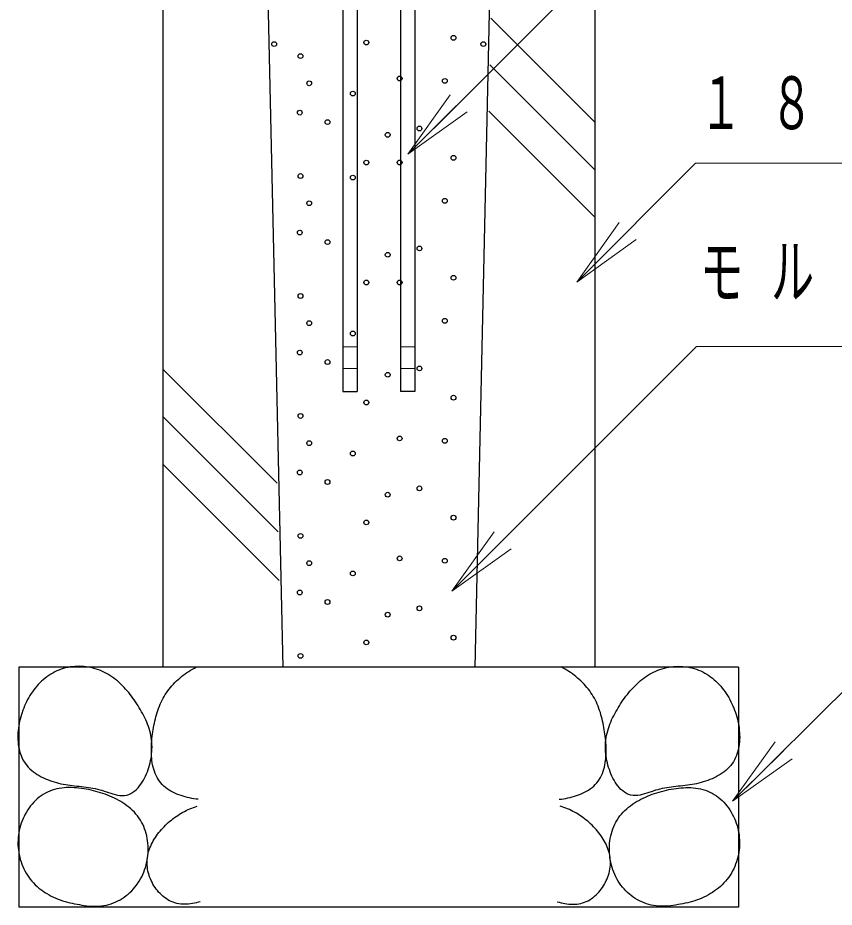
# Model space of a CAD drawing. Units: millimetres on the paper, scale 1:10. Extents: x -365 to 10, y -38 to 257.
# Drawn here: x -73.6 to -39.57, y 78.49 to 115.56 of the extents above; entities that cross this region are included whole.
import ezdxf

# ---------------------------------------------------------------- set-up
doc = ezdxf.new("R2010")
doc.units = ezdxf.units.MM
doc.linetypes.add('USER1', pattern=[4.5, 2.5, -2])
doc.layers.add('LY_1', color=7, linetype='Continuous', lineweight=13)
doc.styles.add('ＭＳ ゴシック', font='')
doc.styles.get('ＭＳ ゴシック').set_extended_font_data('MS Gothic')

msp = doc.modelspace()

# ---------------------------------------------------------------- linework, layer by layer
at = {"layer": 'LY_1', "lineweight": 25}
for p, q in [((-63.553, 133.493), (-62.553, 88.493)), ((-60.053, 133.793), (-60.053, 99.993)), ((-59.453, 133.793), (-59.453, 99.993)), ((-57.653, 133.793), (-57.653, 99.993)), ((-57.053, 133.793), (-57.053, 99.993)), ((-53.553, 133.493), (-54.553, 88.493)), ((-67.553, 132.493), (-67.553, 88.493)), ((-49.553, 132.493), (-49.553, 88.493)), ((-60.053, 99.993), (-59.453, 99.993)), ((-57.053, 99.993), (-57.653, 99.993)), ((-73.553, 88.493), (-73.553, 78.493)), ((-43.553, 88.493), (-73.553, 88.493)), ((-43.553, 88.493), (-43.553, 78.493)), ((-43.553, 78.493), (-73.553, 78.493))]:
    msp.add_line(p, q, dxfattribs=at)
at = {"layer": 'LY_1'}
for p, q in [((-49.553, 111.209), (-53.886, 115.541)), ((-49.553, 109.229), (-53.929, 113.605)), ((-57.342, 109.875), (-55.571, 112.348)), ((-57.342, 109.875), (-55.218, 111.994)), ((-54.865, 111.64), (-57.342, 109.875)), ((-49.553, 107.249), (-53.972, 111.668)), ((-50.299, 104.55), (-48.531, 107.025)), ((-50.299, 104.55), (-48.178, 106.671)), ((-47.824, 106.318), (-50.299, 104.55)), ((-62.791, 96.162), (-67.553, 100.925)), ((-62.746, 94.137), (-67.553, 98.945)), ((-62.701, 92.112), (-67.553, 96.965)), ((-55.509, 91.668), (-53.742, 94.142)), ((-55.509, 91.668), (-53.388, 93.789)), ((-53.035, 93.435), (-55.509, 91.668)), ((-43.803, 82.913), (-42.027, 85.381)), ((-43.803, 82.913), (-41.675, 85.027)), ((-41.322, 84.672), (-43.803, 82.913))]:
    msp.add_line(p, q, dxfattribs=at)
at = {"layer": 'LY_1', "linetype": 'USER1'}
for p, q in [((-60.053, 101.843), (-59.453, 101.843)), ((-57.053, 101.843), (-57.653, 101.843)), ((-60.053, 100.943), (-59.453, 100.943)), ((-57.053, 100.943), (-57.653, 100.943))]:
    msp.add_line(p, q, dxfattribs=at)
at = {"layer": 'LY_1'}
for points in [[(-57.342, 109.875), (-45.184, 122.006), (-2.353, 122.006)], [(-50.299, 104.55), (-45.346, 109.503), (-11.779, 109.503)], [(-55.509, 91.668), (-45.309, 101.868), (-26.741, 101.868)], [(-43.803, 82.913), (-38.744, 87.937), (-32.225, 87.937)]]:
    msp.add_lwpolyline(points, dxfattribs=at)
at = {"layer": 'LY_1', "lineweight": 25}
for centre in [(-62.913, 114.468), (-59.071, 114.53), (-55.437, 114.728), (-54.194, 114.468), (-61.813, 113.968), (-57.683, 113.032), (-61.45, 112.834), (-55.8, 112.933), (-59.633, 112.404), (-61.846, 111.611), (-60.69, 111.215), (-56.857, 110.95), (-58.179, 110.686), (-55.437, 109.728), (-59.071, 109.53), (-57.683, 109.532), (-61.813, 108.968), (-59.633, 108.904), (-61.45, 107.834), (-55.8, 107.933), (-61.846, 106.611), (-60.69, 106.215), (-56.857, 105.95), (-58.179, 105.686), (-59.071, 104.53), (-57.683, 104.532), (-55.437, 104.728), (-61.813, 103.968), (-61.45, 102.834), (-55.8, 102.933), (-59.633, 102.404), (-61.846, 101.611), (-60.69, 101.215), (-56.857, 100.95), (-58.179, 100.686), (-55.437, 99.728), (-59.071, 99.53), (-61.813, 98.968), (-61.45, 97.834), (-57.683, 98.032), (-55.8, 97.933), (-59.633, 97.404), (-61.846, 96.611), (-60.69, 96.215), (-56.857, 95.95), (-58.179, 95.686), (-59.071, 94.53), (-55.437, 94.728), (-61.813, 93.968), (-57.683, 93.032), (-61.45, 92.834), (-55.8, 92.933), (-59.633, 92.404), (-61.846, 91.611), (-60.69, 91.215), (-56.857, 90.95), (-58.179, 90.686), (-55.437, 89.728), (-59.071, 89.53), (-61.813, 88.968)]:
    msp.add_circle(centre, 0.1, dxfattribs=at)
for points, knots in [([(-71.229, 83.554), (-71.357, 83.568), (-71.485, 83.581), (-71.612, 83.603), (-71.738, 83.626), (-71.864, 83.653), (-71.988, 83.688), (-72.112, 83.722), (-72.235, 83.762), (-72.354, 83.81), (-72.473, 83.858), (-72.591, 83.912), (-72.702, 83.977), (-72.812, 84.041), (-72.922, 84.113), (-73.018, 84.197), (-73.115, 84.28), (-73.207, 84.375), (-73.281, 84.478), (-73.355, 84.581), (-73.416, 84.698), (-73.463, 84.817), (-73.511, 84.935), (-73.542, 85.063), (-73.564, 85.189), (-73.586, 85.315), (-73.594, 85.445), (-73.596, 85.573), (-73.597, 85.701), (-73.587, 85.831), (-73.571, 85.958), (-73.555, 86.085), (-73.53, 86.212), (-73.499, 86.337), (-73.468, 86.461), (-73.429, 86.585), (-73.385, 86.705), (-73.34, 86.826), (-73.289, 86.945), (-73.232, 87.059), (-73.174, 87.174), (-73.11, 87.287), (-73.039, 87.394), (-72.968, 87.501), (-72.891, 87.605), (-72.807, 87.702), (-72.723, 87.799), (-72.632, 87.892), (-72.535, 87.976), (-72.439, 88.059), (-72.335, 88.138), (-72.226, 88.205), (-72.117, 88.272), (-72.001, 88.332), (-71.882, 88.379), (-71.763, 88.427), (-71.638, 88.463), (-71.512, 88.489), (-71.387, 88.514), (-71.257, 88.528), (-71.129, 88.532), (-71.001, 88.536), (-70.871, 88.53), (-70.744, 88.513), (-70.617, 88.497), (-70.49, 88.471), (-70.367, 88.434), (-70.244, 88.397), (-70.123, 88.35), (-70.008, 88.294), (-69.893, 88.238), (-69.781, 88.171), (-69.676, 88.098), (-69.57, 88.025), (-69.469, 87.944), (-69.374, 87.858), (-69.278, 87.773), (-69.188, 87.68), (-69.101, 87.585), (-69.015, 87.49), (-68.934, 87.389), (-68.856, 87.287), (-68.779, 87.184), (-68.706, 87.078), (-68.636, 86.97), (-68.566, 86.863), (-68.499, 86.752), (-68.436, 86.64), (-68.374, 86.527), (-68.314, 86.413), (-68.261, 86.296), (-68.209, 86.179), (-68.161, 86.059), (-68.123, 85.936), (-68.085, 85.814), (-68.053, 85.688), (-68.033, 85.561), (-68.013, 85.434), (-68.003, 85.305), (-68.002, 85.177), (-68.002, 85.049), (-68.012, 84.919), (-68.03, 84.792), (-68.047, 84.665), (-68.074, 84.538), (-68.108, 84.414), (-68.142, 84.291), (-68.183, 84.168), (-68.233, 84.05), (-68.283, 83.932), (-68.34, 83.814), (-68.409, 83.707), (-68.478, 83.599), (-68.555, 83.49), (-68.648, 83.405), (-68.741, 83.319), (-68.851, 83.235), (-68.968, 83.193), (-69.084, 83.151), (-69.222, 83.145), (-69.348, 83.154), (-69.473, 83.162), (-69.599, 83.209), (-69.722, 83.244), (-69.846, 83.279), (-69.965, 83.33), (-70.089, 83.365), (-70.212, 83.401), (-70.337, 83.433), (-70.463, 83.457), (-70.589, 83.482), (-70.718, 83.496), (-70.845, 83.512), (-70.973, 83.528), (-71.101, 83.541), (-71.229, 83.554)], [0, 0, 0, 0, 1, 1, 1, 2, 2, 2, 3, 3, 3, 4, 4, 4, 5, 5, 5, 6, 6, 6, 7, 7, 7, 8, 8, 8, 9, 9, 9, 10, 10, 10, 11, 11, 11, 12, 12, 12, 13, 13, 13, 14, 14, 14, 15, 15, 15, 16, 16, 16, 17, 17, 17, 18, 18, 18, 19, 19, 19, 20, 20, 20, 21, 21, 21, 22, 22, 22, 23, 23, 23, 24, 24, 24, 25, 25, 25, 26, 26, 26, 27, 27, 27, 28, 28, 28, 29, 29, 29, 30, 30, 30, 31, 31, 31, 32, 32, 32, 33, 33, 33, 34, 34, 34, 35, 35, 35, 36, 36, 36, 37, 37, 37, 38, 38, 38, 39, 39, 39, 40, 40, 40, 41, 41, 41, 42, 42, 42, 43, 43, 43, 44, 44, 44, 45, 45, 45, 45]), ([(-66.075, 82.99), (-66.197, 83.006), (-66.319, 83.022), (-66.438, 83.047), (-66.558, 83.073), (-66.678, 83.104), (-66.794, 83.144), (-66.909, 83.183), (-67.025, 83.229), (-67.133, 83.285), (-67.241, 83.342), (-67.349, 83.406), (-67.443, 83.483), (-67.537, 83.56), (-67.625, 83.65), (-67.697, 83.748), (-67.769, 83.846), (-67.826, 83.958), (-67.872, 84.071), (-67.919, 84.183), (-67.951, 84.304), (-67.976, 84.424), (-68.001, 84.543), (-68.014, 84.666), (-68.023, 84.789), (-68.032, 84.911), (-68.032, 85.034), (-68.029, 85.157), (-68.025, 85.279), (-68.016, 85.402), (-68.004, 85.524), (-67.991, 85.646), (-67.975, 85.768), (-67.955, 85.889), (-67.935, 86.01), (-67.913, 86.131), (-67.885, 86.25), (-67.858, 86.37), (-67.827, 86.489), (-67.789, 86.606), (-67.752, 86.722), (-67.71, 86.838), (-67.661, 86.951), (-67.612, 87.063), (-67.558, 87.174), (-67.496, 87.279), (-67.434, 87.385), (-67.365, 87.487), (-67.29, 87.584), (-67.215, 87.681), (-67.132, 87.773), (-67.046, 87.86), (-66.959, 87.946), (-66.867, 88.028), (-66.771, 88.105), (-66.676, 88.182), (-66.576, 88.254), (-66.473, 88.321), (-66.37, 88.388), (-66.263, 88.447), (-66.155, 88.507)], [0, 0, 0, 0, 1, 1, 1, 2, 2, 2, 3, 3, 3, 4, 4, 4, 5, 5, 5, 6, 6, 6, 7, 7, 7, 8, 8, 8, 9, 9, 9, 10, 10, 10, 11, 11, 11, 12, 12, 12, 13, 13, 13, 14, 14, 14, 15, 15, 15, 16, 16, 16, 17, 17, 17, 18, 18, 18, 19, 19, 19, 20, 20, 20, 20]), ([(-51.032, 82.99), (-50.91, 83.006), (-50.788, 83.022), (-50.668, 83.047), (-50.549, 83.073), (-50.429, 83.104), (-50.313, 83.144), (-50.197, 83.183), (-50.082, 83.229), (-49.974, 83.285), (-49.866, 83.342), (-49.758, 83.406), (-49.664, 83.483), (-49.57, 83.56), (-49.481, 83.65), (-49.41, 83.748), (-49.338, 83.846), (-49.281, 83.958), (-49.234, 84.071), (-49.188, 84.183), (-49.156, 84.304), (-49.131, 84.424), (-49.106, 84.543), (-49.093, 84.666), (-49.084, 84.789), (-49.075, 84.911), (-49.075, 85.034), (-49.078, 85.157), (-49.082, 85.279), (-49.091, 85.402), (-49.103, 85.524), (-49.116, 85.646), (-49.132, 85.768), (-49.152, 85.889), (-49.172, 86.01), (-49.194, 86.131), (-49.222, 86.25), (-49.249, 86.37), (-49.28, 86.489), (-49.318, 86.606), (-49.355, 86.722), (-49.397, 86.838), (-49.446, 86.951), (-49.495, 87.063), (-49.549, 87.174), (-49.611, 87.279), (-49.673, 87.385), (-49.742, 87.487), (-49.817, 87.584), (-49.892, 87.681), (-49.975, 87.773), (-50.061, 87.86), (-50.148, 87.946), (-50.24, 88.028), (-50.336, 88.105), (-50.431, 88.182), (-50.531, 88.254), (-50.634, 88.321), (-50.736, 88.388), (-50.844, 88.447), (-50.951, 88.507)], [0, 0, 0, 0, 1, 1, 1, 2, 2, 2, 3, 3, 3, 4, 4, 4, 5, 5, 5, 6, 6, 6, 7, 7, 7, 8, 8, 8, 9, 9, 9, 10, 10, 10, 11, 11, 11, 12, 12, 12, 13, 13, 13, 14, 14, 14, 15, 15, 15, 16, 16, 16, 17, 17, 17, 18, 18, 18, 19, 19, 19, 20, 20, 20, 20]), ([(-45.878, 83.554), (-45.75, 83.568), (-45.622, 83.581), (-45.495, 83.603), (-45.369, 83.626), (-45.243, 83.653), (-45.119, 83.688), (-44.995, 83.722), (-44.872, 83.762), (-44.753, 83.81), (-44.634, 83.858), (-44.516, 83.912), (-44.405, 83.977), (-44.295, 84.041), (-44.185, 84.113), (-44.089, 84.197), (-43.992, 84.28), (-43.9, 84.375), (-43.826, 84.478), (-43.752, 84.581), (-43.691, 84.698), (-43.644, 84.817), (-43.596, 84.935), (-43.565, 85.063), (-43.543, 85.189), (-43.521, 85.315), (-43.512, 85.445), (-43.511, 85.573), (-43.51, 85.701), (-43.52, 85.831), (-43.536, 85.958), (-43.552, 86.085), (-43.577, 86.212), (-43.608, 86.337), (-43.639, 86.461), (-43.678, 86.585), (-43.722, 86.705), (-43.767, 86.826), (-43.818, 86.945), (-43.875, 87.059), (-43.933, 87.174), (-43.997, 87.287), (-44.068, 87.394), (-44.139, 87.501), (-44.216, 87.605), (-44.3, 87.702), (-44.384, 87.799), (-44.475, 87.892), (-44.571, 87.976), (-44.668, 88.059), (-44.772, 88.138), (-44.881, 88.205), (-44.99, 88.272), (-45.106, 88.332), (-45.225, 88.379), (-45.344, 88.427), (-45.469, 88.463), (-45.595, 88.489), (-45.72, 88.514), (-45.85, 88.528), (-45.978, 88.532), (-46.106, 88.536), (-46.236, 88.53), (-46.363, 88.513), (-46.49, 88.497), (-46.617, 88.471), (-46.74, 88.434), (-46.863, 88.397), (-46.984, 88.35), (-47.099, 88.294), (-47.214, 88.238), (-47.325, 88.171), (-47.431, 88.098), (-47.537, 88.025), (-47.637, 87.944), (-47.733, 87.858), (-47.829, 87.773), (-47.919, 87.68), (-48.006, 87.585), (-48.092, 87.49), (-48.173, 87.389), (-48.251, 87.287), (-48.328, 87.184), (-48.401, 87.078), (-48.471, 86.97), (-48.541, 86.863), (-48.608, 86.752), (-48.671, 86.64), (-48.733, 86.527), (-48.793, 86.413), (-48.846, 86.296), (-48.898, 86.179), (-48.946, 86.059), (-48.984, 85.936), (-49.022, 85.814), (-49.053, 85.688), (-49.074, 85.561), (-49.094, 85.434), (-49.104, 85.305), (-49.105, 85.177), (-49.105, 85.049), (-49.095, 84.919), (-49.077, 84.792), (-49.06, 84.665), (-49.033, 84.538), (-48.999, 84.414), (-48.965, 84.291), (-48.924, 84.168), (-48.874, 84.05), (-48.824, 83.932), (-48.767, 83.814), (-48.698, 83.707), (-48.629, 83.599), (-48.552, 83.49), (-48.459, 83.405), (-48.365, 83.319), (-48.256, 83.235), (-48.139, 83.193), (-48.022, 83.151), (-47.885, 83.145), (-47.759, 83.154), (-47.633, 83.162), (-47.508, 83.209), (-47.385, 83.244), (-47.261, 83.279), (-47.142, 83.33), (-47.018, 83.365), (-46.895, 83.401), (-46.77, 83.433), (-46.644, 83.457), (-46.518, 83.482), (-46.389, 83.496), (-46.262, 83.512), (-46.134, 83.528), (-46.006, 83.541), (-45.878, 83.554)], [0, 0, 0, 0, 1, 1, 1, 2, 2, 2, 3, 3, 3, 4, 4, 4, 5, 5, 5, 6, 6, 6, 7, 7, 7, 8, 8, 8, 9, 9, 9, 10, 10, 10, 11, 11, 11, 12, 12, 12, 13, 13, 13, 14, 14, 14, 15, 15, 15, 16, 16, 16, 17, 17, 17, 18, 18, 18, 19, 19, 19, 20, 20, 20, 21, 21, 21, 22, 22, 22, 23, 23, 23, 24, 24, 24, 25, 25, 25, 26, 26, 26, 27, 27, 27, 28, 28, 28, 29, 29, 29, 30, 30, 30, 31, 31, 31, 32, 32, 32, 33, 33, 33, 34, 34, 34, 35, 35, 35, 36, 36, 36, 37, 37, 37, 38, 38, 38, 39, 39, 39, 40, 40, 40, 41, 41, 41, 42, 42, 42, 43, 43, 43, 44, 44, 44, 45, 45, 45, 45]), ([(-71.028, 78.601), (-71.163, 78.624), (-71.298, 78.646), (-71.431, 78.679), (-71.563, 78.711), (-71.695, 78.751), (-71.824, 78.798), (-71.952, 78.845), (-72.079, 78.898), (-72.2, 78.96), (-72.322, 79.022), (-72.441, 79.092), (-72.553, 79.17), (-72.665, 79.248), (-72.773, 79.335), (-72.87, 79.43), (-72.968, 79.526), (-73.058, 79.631), (-73.138, 79.741), (-73.217, 79.852), (-73.287, 79.972), (-73.346, 80.095), (-73.405, 80.218), (-73.453, 80.347), (-73.491, 80.478), (-73.529, 80.609), (-73.557, 80.745), (-73.573, 80.88), (-73.589, 81.016), (-73.595, 81.154), (-73.588, 81.29), (-73.582, 81.426), (-73.564, 81.564), (-73.536, 81.697), (-73.507, 81.83), (-73.467, 81.963), (-73.418, 82.09), (-73.368, 82.217), (-73.308, 82.342), (-73.238, 82.459), (-73.169, 82.576), (-73.09, 82.69), (-73.001, 82.793), (-72.912, 82.897), (-72.813, 82.995), (-72.706, 83.078), (-72.599, 83.162), (-72.48, 83.236), (-72.357, 83.293), (-72.234, 83.351), (-72.101, 83.392), (-71.968, 83.423), (-71.836, 83.453), (-71.698, 83.468), (-71.561, 83.476), (-71.425, 83.483), (-71.287, 83.478), (-71.151, 83.467), (-71.015, 83.457), (-70.879, 83.437), (-70.744, 83.413), (-70.61, 83.388), (-70.476, 83.358), (-70.344, 83.322), (-70.212, 83.286), (-70.08, 83.246), (-69.952, 83.199), (-69.824, 83.153), (-69.696, 83.101), (-69.573, 83.041), (-69.45, 82.982), (-69.329, 82.916), (-69.215, 82.842), (-69.1, 82.767), (-68.988, 82.686), (-68.887, 82.595), (-68.785, 82.504), (-68.689, 82.404), (-68.606, 82.296), (-68.523, 82.188), (-68.449, 82.07), (-68.39, 81.948), (-68.33, 81.826), (-68.283, 81.695), (-68.248, 81.563), (-68.212, 81.432), (-68.189, 81.295), (-68.176, 81.159), (-68.163, 81.024), (-68.161, 80.885), (-68.17, 80.749), (-68.178, 80.613), (-68.198, 80.476), (-68.227, 80.343), (-68.257, 80.21), (-68.297, 80.077), (-68.348, 79.951), (-68.399, 79.825), (-68.461, 79.701), (-68.533, 79.585), (-68.605, 79.469), (-68.688, 79.358), (-68.779, 79.257), (-68.87, 79.155), (-68.971, 79.06), (-69.079, 78.977), (-69.187, 78.893), (-69.303, 78.818), (-69.425, 78.756), (-69.546, 78.695), (-69.676, 78.645), (-69.807, 78.609), (-69.938, 78.573), (-70.076, 78.551), (-70.212, 78.54), (-70.347, 78.528), (-70.486, 78.53), (-70.622, 78.54), (-70.758, 78.55), (-70.893, 78.576), (-71.028, 78.601)], [0, 0, 0, 0, 1, 1, 1, 2, 2, 2, 3, 3, 3, 4, 4, 4, 5, 5, 5, 6, 6, 6, 7, 7, 7, 8, 8, 8, 9, 9, 9, 10, 10, 10, 11, 11, 11, 12, 12, 12, 13, 13, 13, 14, 14, 14, 15, 15, 15, 16, 16, 16, 17, 17, 17, 18, 18, 18, 19, 19, 19, 20, 20, 20, 21, 21, 21, 22, 22, 22, 23, 23, 23, 24, 24, 24, 25, 25, 25, 26, 26, 26, 27, 27, 27, 28, 28, 28, 29, 29, 29, 30, 30, 30, 31, 31, 31, 32, 32, 32, 33, 33, 33, 34, 34, 34, 35, 35, 35, 36, 36, 36, 37, 37, 37, 38, 38, 38, 39, 39, 39, 40, 40, 40, 40]), ([(-46.079, 78.601), (-45.944, 78.624), (-45.809, 78.646), (-45.676, 78.679), (-45.543, 78.711), (-45.412, 78.751), (-45.283, 78.798), (-45.155, 78.845), (-45.028, 78.898), (-44.906, 78.96), (-44.785, 79.022), (-44.665, 79.092), (-44.554, 79.17), (-44.442, 79.248), (-44.334, 79.335), (-44.237, 79.43), (-44.139, 79.526), (-44.049, 79.631), (-43.969, 79.741), (-43.89, 79.852), (-43.82, 79.972), (-43.761, 80.095), (-43.702, 80.218), (-43.653, 80.347), (-43.616, 80.478), (-43.578, 80.609), (-43.55, 80.745), (-43.534, 80.88), (-43.518, 81.016), (-43.512, 81.154), (-43.519, 81.29), (-43.525, 81.426), (-43.543, 81.564), (-43.571, 81.697), (-43.599, 81.83), (-43.64, 81.963), (-43.689, 82.09), (-43.739, 82.217), (-43.799, 82.342), (-43.869, 82.459), (-43.938, 82.576), (-44.017, 82.69), (-44.106, 82.793), (-44.195, 82.897), (-44.294, 82.995), (-44.401, 83.078), (-44.508, 83.162), (-44.627, 83.236), (-44.75, 83.293), (-44.873, 83.351), (-45.006, 83.392), (-45.139, 83.423), (-45.271, 83.453), (-45.409, 83.468), (-45.545, 83.476), (-45.682, 83.483), (-45.82, 83.478), (-45.956, 83.467), (-46.092, 83.457), (-46.228, 83.437), (-46.363, 83.413), (-46.497, 83.388), (-46.631, 83.358), (-46.763, 83.322), (-46.895, 83.286), (-47.026, 83.246), (-47.155, 83.199), (-47.283, 83.153), (-47.411, 83.101), (-47.534, 83.041), (-47.657, 82.982), (-47.778, 82.916), (-47.892, 82.842), (-48.007, 82.767), (-48.118, 82.686), (-48.22, 82.595), (-48.321, 82.504), (-48.418, 82.404), (-48.501, 82.296), (-48.584, 82.188), (-48.658, 82.07), (-48.717, 81.948), (-48.777, 81.826), (-48.824, 81.695), (-48.859, 81.563), (-48.895, 81.432), (-48.918, 81.295), (-48.931, 81.159), (-48.944, 81.024), (-48.946, 80.885), (-48.937, 80.749), (-48.928, 80.613), (-48.909, 80.476), (-48.88, 80.343), (-48.85, 80.21), (-48.81, 80.077), (-48.759, 79.951), (-48.708, 79.825), (-48.645, 79.701), (-48.574, 79.585), (-48.502, 79.469), (-48.419, 79.358), (-48.328, 79.257), (-48.237, 79.155), (-48.136, 79.06), (-48.028, 78.977), (-47.92, 78.893), (-47.803, 78.818), (-47.682, 78.756), (-47.561, 78.695), (-47.431, 78.645), (-47.3, 78.609), (-47.168, 78.573), (-47.031, 78.551), (-46.895, 78.54), (-46.76, 78.528), (-46.621, 78.53), (-46.485, 78.54), (-46.349, 78.55), (-46.214, 78.576), (-46.079, 78.601)], [0, 0, 0, 0, 1, 1, 1, 2, 2, 2, 3, 3, 3, 4, 4, 4, 5, 5, 5, 6, 6, 6, 7, 7, 7, 8, 8, 8, 9, 9, 9, 10, 10, 10, 11, 11, 11, 12, 12, 12, 13, 13, 13, 14, 14, 14, 15, 15, 15, 16, 16, 16, 17, 17, 17, 18, 18, 18, 19, 19, 19, 20, 20, 20, 21, 21, 21, 22, 22, 22, 23, 23, 23, 24, 24, 24, 25, 25, 25, 26, 26, 26, 27, 27, 27, 28, 28, 28, 29, 29, 29, 30, 30, 30, 31, 31, 31, 32, 32, 32, 33, 33, 33, 34, 34, 34, 35, 35, 35, 36, 36, 36, 37, 37, 37, 38, 38, 38, 39, 39, 39, 40, 40, 40, 40]), ([(-65.994, 78.722), (-66.101, 78.693), (-66.207, 78.664), (-66.315, 78.647), (-66.423, 78.63), (-66.534, 78.617), (-66.643, 78.618), (-66.752, 78.618), (-66.864, 78.627), (-66.97, 78.651), (-67.075, 78.676), (-67.181, 78.715), (-67.278, 78.765), (-67.374, 78.815), (-67.466, 78.88), (-67.55, 78.95), (-67.633, 79.02), (-67.71, 79.101), (-67.779, 79.186), (-67.848, 79.271), (-67.91, 79.363), (-67.963, 79.458), (-68.017, 79.554), (-68.064, 79.654), (-68.101, 79.757), (-68.138, 79.86), (-68.168, 79.967), (-68.186, 80.075), (-68.204, 80.183), (-68.213, 80.294), (-68.209, 80.403), (-68.205, 80.512), (-68.189, 80.622), (-68.164, 80.729), (-68.139, 80.835), (-68.102, 80.94), (-68.059, 81.041), (-68.017, 81.141), (-67.964, 81.239), (-67.907, 81.332), (-67.85, 81.426), (-67.786, 81.516), (-67.718, 81.602), (-67.651, 81.688), (-67.578, 81.771), (-67.501, 81.85), (-67.425, 81.928), (-67.344, 82.004), (-67.261, 82.074), (-67.177, 82.145), (-67.089, 82.212), (-66.999, 82.274), (-66.909, 82.337), (-66.815, 82.395), (-66.719, 82.448), (-66.623, 82.501), (-66.524, 82.549), (-66.424, 82.593), (-66.323, 82.636), (-66.219, 82.672), (-66.115, 82.708)], [0, 0, 0, 0, 1, 1, 1, 2, 2, 2, 3, 3, 3, 4, 4, 4, 5, 5, 5, 6, 6, 6, 7, 7, 7, 8, 8, 8, 9, 9, 9, 10, 10, 10, 11, 11, 11, 12, 12, 12, 13, 13, 13, 14, 14, 14, 15, 15, 15, 16, 16, 16, 17, 17, 17, 18, 18, 18, 19, 19, 19, 20, 20, 20, 20]), ([(-51.113, 78.722), (-51.006, 78.693), (-50.9, 78.664), (-50.792, 78.647), (-50.684, 78.63), (-50.573, 78.617), (-50.464, 78.618), (-50.355, 78.618), (-50.243, 78.627), (-50.137, 78.651), (-50.031, 78.676), (-49.926, 78.715), (-49.829, 78.765), (-49.732, 78.815), (-49.641, 78.88), (-49.557, 78.95), (-49.474, 79.02), (-49.397, 79.101), (-49.328, 79.186), (-49.259, 79.271), (-49.197, 79.363), (-49.144, 79.458), (-49.09, 79.554), (-49.043, 79.654), (-49.006, 79.757), (-48.969, 79.86), (-48.939, 79.967), (-48.921, 80.075), (-48.903, 80.183), (-48.894, 80.294), (-48.898, 80.403), (-48.901, 80.512), (-48.918, 80.622), (-48.943, 80.729), (-48.968, 80.835), (-49.005, 80.94), (-49.047, 81.041), (-49.09, 81.141), (-49.143, 81.239), (-49.2, 81.332), (-49.257, 81.426), (-49.321, 81.516), (-49.388, 81.602), (-49.456, 81.688), (-49.529, 81.771), (-49.606, 81.85), (-49.682, 81.928), (-49.763, 82.004), (-49.846, 82.074), (-49.93, 82.145), (-50.018, 82.212), (-50.108, 82.274), (-50.198, 82.337), (-50.292, 82.395), (-50.388, 82.448), (-50.484, 82.501), (-50.583, 82.549), (-50.683, 82.593), (-50.784, 82.636), (-50.888, 82.672), (-50.992, 82.708)], [0, 0, 0, 0, 1, 1, 1, 2, 2, 2, 3, 3, 3, 4, 4, 4, 5, 5, 5, 6, 6, 6, 7, 7, 7, 8, 8, 8, 9, 9, 9, 10, 10, 10, 11, 11, 11, 12, 12, 12, 13, 13, 13, 14, 14, 14, 15, 15, 15, 16, 16, 16, 17, 17, 17, 18, 18, 18, 19, 19, 19, 20, 20, 20, 20])]:
    msp.add_open_spline(points, degree=3, knots=knots, dxfattribs=at)

# ---------------------------------------------------------------- texts
at = {"layer": 'LY_1', "char_height": 2.199, "attachment_point": 4, "style": 'ＭＳ ゴシック'}
for s, insert in [('\\T1.64;\\W0.6;１８０Ｘ１８０Ｘ４５０', (-45.196, 112.003)), ('\\T1.64;\\W0.6;モルタル充填', (-45.158, 104.868))]:
    msp.add_mtext(s, dxfattribs=dict(at, insert=insert))

doc.saveas('drawing.dxf')
